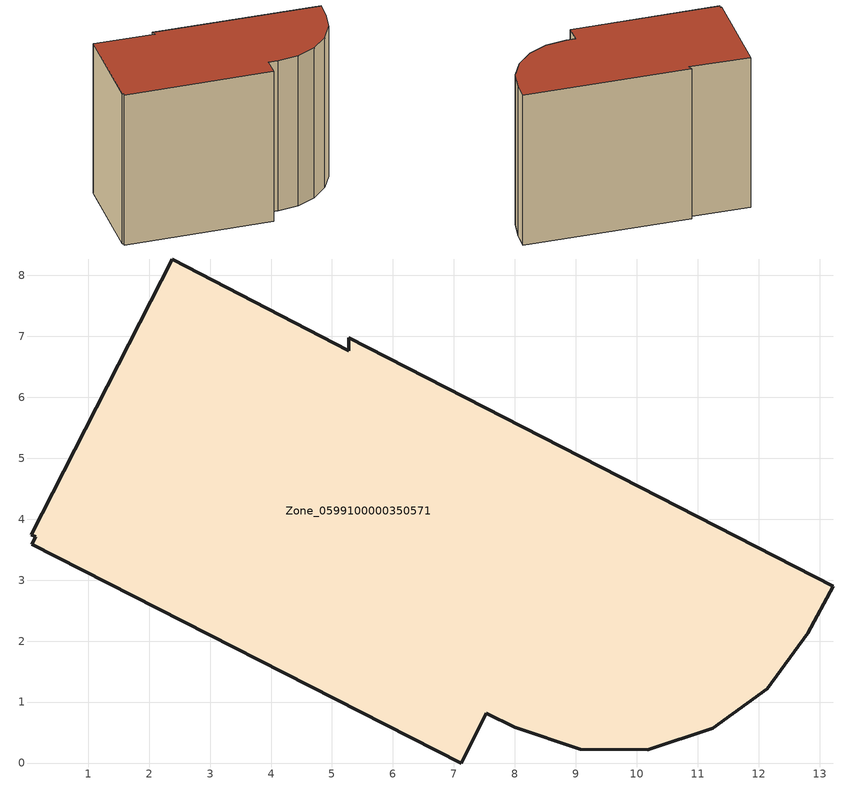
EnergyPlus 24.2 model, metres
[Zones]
Zone_0599100000350571
 floor ground (C_G): 5.27,6.76 5.28,6.98 13.23,2.9 12.81,2.13 12.14,1.22 11.25,0.57 10.18,0.22 9.07,0.23 8,0.59 7.53,0.82 7.12,0 0.07,3.59 0.14,3.71 0.06,3.75 2.38,8.27 z3.62
 wall outside (C_F): 10.18,0.22 11.25,0.57 12.14,1.22 12.81,2.13 13.23,2.9 5.28,6.98 5.27,6.76 2.38,8.27 0.06,3.75 0.14,3.71 0.07,3.59 7.12,0 7.53,0.82 8,0.59 9.07,0.23 10.18,0.22 z3.62:12.55
 roof outside (C_R): 5.27,6.76 2.38,8.27 0.06,3.75 0.14,3.71 0.07,3.59 7.12,0 7.53,0.82 8,0.59 9.07,0.23 10.18,0.22 11.25,0.57 12.14,1.22 12.81,2.13 13.23,2.9 5.28,6.98 z12.55
[BUILDING]
Pand.0599100000350571: North Axis=0; Terrain=City; Loads Convergence Tolerance Value=0.04; Temperature Convergence Tolerance Value=0.4; Solar Distribution=FullExterior; Maximum Number of Warmup Days=25; Minimum Number of Warmup Days=1
[Site:Location]
Rotterdam.The.Hague.AP_ZH_NLD Design_Conditions: Latitude=51.96; Longitude=4.45; Time Zone=1; Elevation=-4.5
[SITE:GROUNDTEMPERATURE:BUILDINGSURFACE]
18, 18, 18, 18, 18, 18, 18, 18, 18, 18, 18, 18
[MATERIAL] Thermal Absorptance=0.9; Solar Absorptance=0.7; Visible Absorptance=0.7
Name | Roughness | Thickness | Conductivity | Density | Specific Heat
G.TC.1992-2005 | MediumSmooth | 0.15 | 0.06 | 540 | 1210
F.TC.1992-2005 | Rough | 0.3 | 0.12 | 1920 | 840
R.TC.1992-2005 | MediumRough | 0.2 | 0.08 | 1500 | 1000
[CONSTRUCTION]
C_G: G.TC.1992-2005
C_F: F.TC.1992-2005
C_R: R.TC.1992-2005
[ZONE]
Zone_0599100000350571: Type=1; Multiplier=1; Ceiling Height=Autocalculate; Volume=Autocalculate; Floor Area=autocalculate; Part of Total Floor Area=Yes
[ZONEINFILTRATION:DESIGNFLOWRATE]
Infil_Zone_0599100000350571: Zone or ZoneList or Space or SpaceList=Zone_0599100000350571; Schedule=AlwaysOn; Design Flow Rate Calculation Method=Flow/Area; Flow Rate per Floor Area=0.0015; Constant Term Coefficient=1; Temperature Term Coefficient=0; Velocity Term Coefficient=0; Velocity Squared Term Coefficient=0
[HVACTEMPLATE:ZONE:IDEALLOADSAIRSYSTEM]
Zone_0599100000350571: Maximum Heating Supply Air Temperature=50; Minimum Cooling Supply Air Temperature=13; Maximum Heating Supply Air Humidity Ratio=0.0156; Minimum Cooling Supply Air Humidity Ratio=0.0077; Heating Limit=NoLimit; Cooling Limit=NoLimit; Dehumidification Control Type=ConstantSensibleHeatRatio; Cooling Sensible Heat Ratio=0.7; Dehumidification Setpoint=60; Humidification Control Type=None; Humidification Setpoint=30; Outdoor Air Method=None; Outdoor Air Flow Rate per Person=0.00944; Outdoor Air Flow Rate per Zone Floor Area=0; Outdoor Air Flow Rate per Zone=0; Demand Controlled Ventilation Type=None; Outdoor Air Economizer Type=NoEconomizer; Heat Recovery Type=None; Sensible Heat Recovery Effectiveness=0.7; Latent Heat Recovery Effectiveness=0.65
[ZONECONTROL:THERMOSTAT]
ThermostatControl_Zone_0599100000350571: Zone or ZoneList=Zone_0599100000350571; Control Type Schedule=DualSetpointControlType; Control 1=Thermostat_Zone_0599100000350571; Temperature Difference Between Cutout And Setpoint=0
[THERMOSTATSETPOINT:DUALSETPOINT]
Thermostat_Zone_0599100000350571: Heating Setpoint Temperature Schedule=HeatingSetpoint_Zone_0599100000350571; Cooling Setpoint Temperature Schedule=CoolingSetpoint_Zone_0599100000350571
[SCHEDULE:COMPACT]
HeatingSetpoint_Zone_0599100000350571: Through: 12/31, For: AllDays, Until: 24:00, 21
CoolingSetpoint_Zone_0599100000350571: Through: 12/31, For: AllDays, Until: 24:00, 24
DualSetpointControlType: Through: 12/31, For: AllDays, Until: 24:00, 4
AlwaysOn: Through: 12/31, For: AllDays, Until: 24:00, 1
